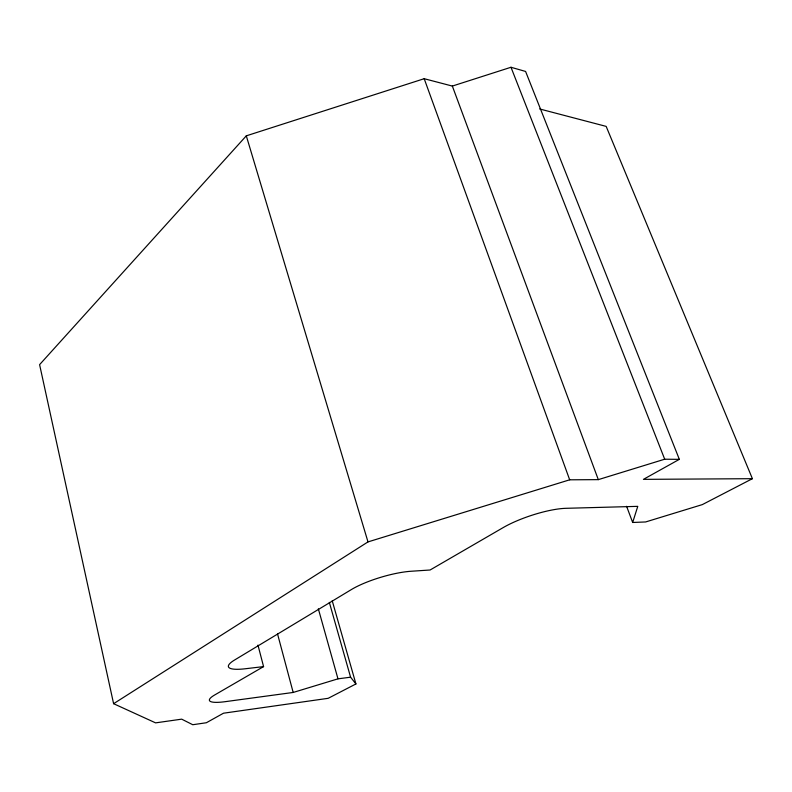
<?xml version="1.0" encoding="UTF-8"?>
<svg xmlns="http://www.w3.org/2000/svg" width="792" height="792" viewBox="0 0 792 792"><rect width="100%" height="100%" fill="white"/><g stroke="black" fill="none" stroke-linecap="round" stroke-linejoin="round"><path stroke-width="1.19" d="M539.689 108.969L606.167 126.393L752.4 478.685L702.336 504.603L645.619 521.958L632.669 522.472L637.768 506.355L566.003 508.306A45.589 10.91 -18.3 0 0 503.207 527.581L430.096 570.002L411.018 571.26A43.154 10.019 -16.6 0 0 351.43 589.535L234.531 660.043A38.917 8.059 -15.5 0 0 245.322 668.755L263.578 666.607L257.964 645.114M752.4 478.685L643.421 479.358L679.338 459.35L525.591 71.448L510.988 67.27L452.341 86.071L424.195 78.705L246.302 135.838L39.6 364.637L113.602 703.692L155.588 722.868L181.685 719.156L192.763 724.729L206.375 722.74L223.502 713.206L328.175 698.316L355.925 683.951L332.234 600.801M113.602 703.692L367.993 541.906L569.676 479.813L598.307 479.635L664.696 459.212L679.338 459.35M263.578 666.607L214.691 694.97A35.422 6.633 -15.3 0 0 225.205 701.672L293.179 692.456L337.976 678.843L350.589 677.19L355.925 683.951M510.988 67.27L664.696 459.212M626.591 506.296L632.669 522.472M452.341 86.071L598.307 479.635M424.195 78.705L569.676 479.813M246.302 135.838L367.993 541.906M329.343 602.395L350.589 677.19M318.344 608.82L337.976 678.843M277.537 633.927L293.179 692.456"/></g></svg>
